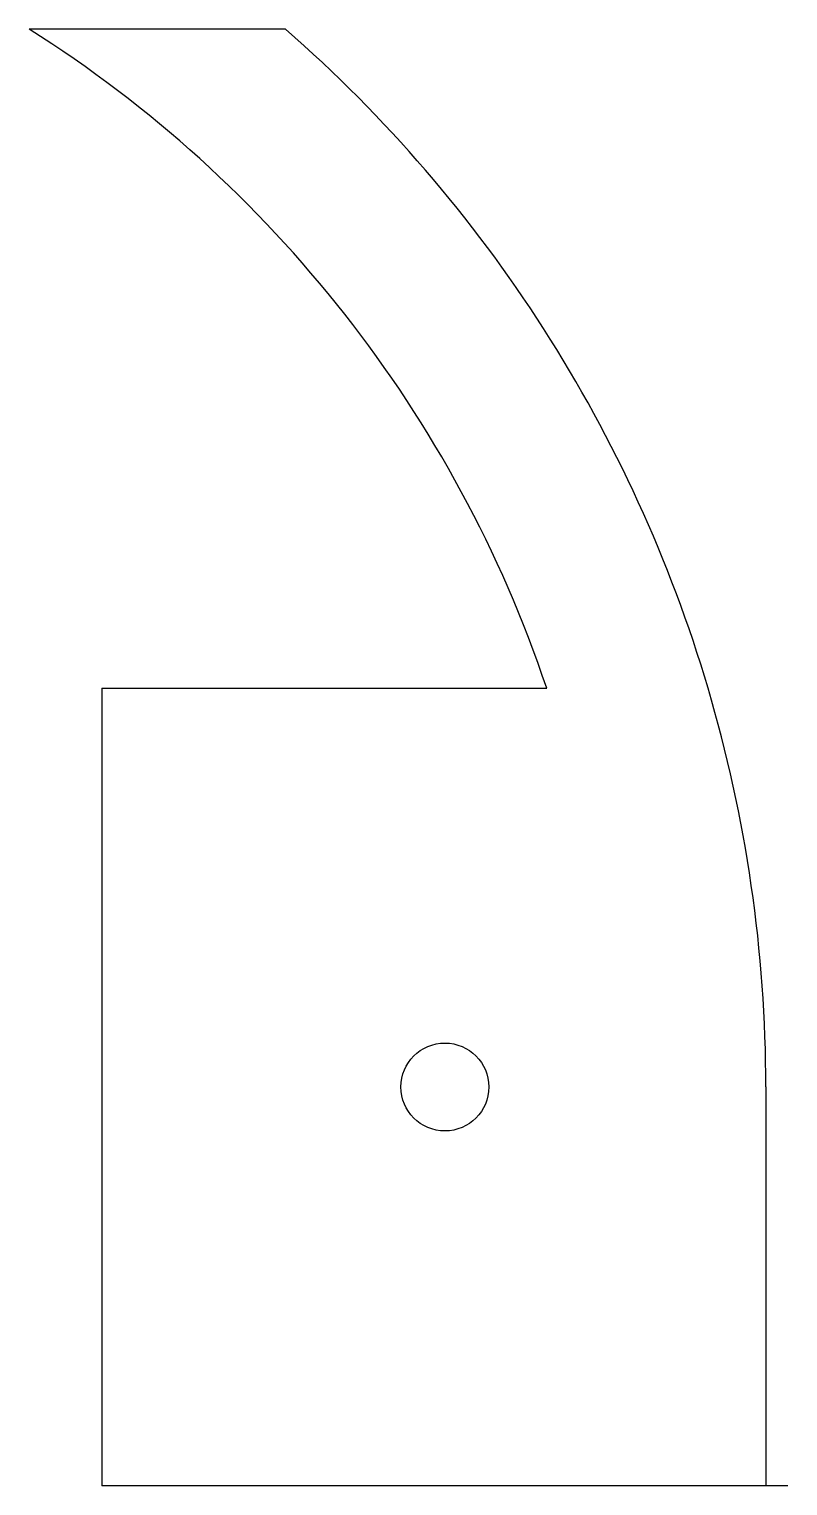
# Model space of a CAD drawing. Header units: millimetres. Extents: x -17.3 to 0, y -1.2 to 32.
import ezdxf

# ---------------------------------------------------------------- set-up
doc = ezdxf.new("R2010")
doc.units = ezdxf.units.MM
doc.layers.get('0').update_dxf_attribs({"linetype": 'CONTINUOUS'})

msp = doc.modelspace()

# ---------------------------------------------------------------- linework, layer by layer
for p, q in [((-11.425, 31.96), (-17.255, 31.96)), ((-15.6, 16.96), (-15.6, -1.2)), ((-15.6, 16.96), (-5.485, 16.96)), ((-0.5, 7.88), (-0.5, -1.2)), ((-0.5, 7.88), (-0.5, -1.2)), ((-0.5, -1.2), (-15.6, -1.2)), ((0, -1.2), (-0.5, -1.2))]:
    msp.add_line(p, q)
msp.add_circle((-7.8, 7.88), 1)
for radius, start, end in [(28.5, 18.5781, 57.6625), (32, 16.4841, 48.8074), (32, 0, 16.4841), (32, 0, 16.4841)]:
    msp.add_arc((-32.5, 7.88), radius, start, end)

doc.saveas('drawing.dxf')
